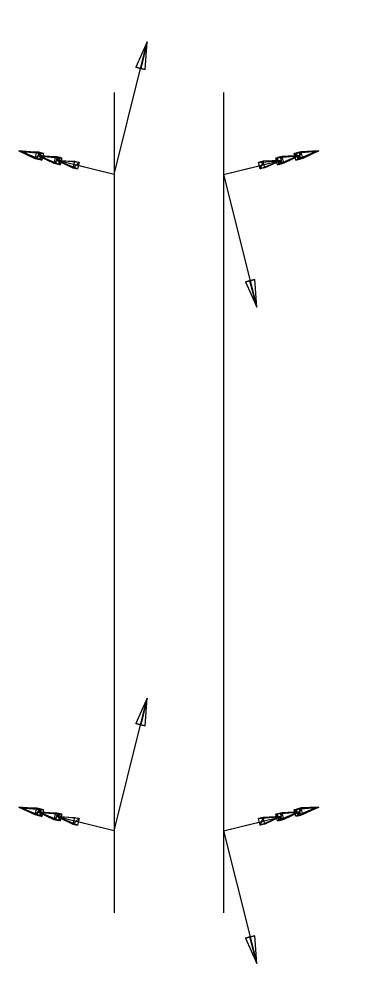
# Model space of a CAD drawing. Header units: millimetres. Extents: x -12912 to 13, y -109 to 280.
# Drawn here: x -2393.9 to -2369.7, y -33.7 to 35.4 of the extents above; entities that cross this region are included whole.
import ezdxf

# ---------------------------------------------------------------- set-up
doc = ezdxf.new("R2010")
doc.units = ezdxf.units.MM
doc.layers.add('AutoDetect_31_15', color=1, linetype='Continuous')
doc.layers.add('AutoDetect_32_16', color=1, linetype='Continuous')

# ---------------------------------------------------------------- blocks, each defined once
blk = doc.blocks.new('Kontrollpunkt')
at = {"color": 0}
for q in [(0, 6), (8, 0), (0, 0, 4)]:
    blk.add_line((0, 0), q, dxfattribs=at)
for points in [[(0.25, 8, -0.25), (-0.25, 8, -0.25), (-0.25, 8, 0.25), (0, 10, 0), (-0.25, 8, -0.25), (0.25, 8, 0.25), (0, 10, 0), (0.25, 8, -0.25), (0.25, 8, 0.25), (-0.25, 8, 0.25)], [(0.25, 6, -0.25), (-0.25, 6, -0.25), (-0.25, 6, 0.25), (0, 8, 0), (-0.25, 6, -0.25), (0.25, 6, 0.25), (0, 8, 0), (0.25, 6, -0.25), (0.25, 6, 0.25), (-0.25, 6, 0.25)], [(0.25, 0.25, 4), (-0.25, 0.25, 4), (-0.25, -0.25, 4), (0, 0, 6), (-0.25, 0.25, 4), (0.25, -0.25, 4), (0, 0, 6), (0.25, 0.25, 4), (0.25, -0.25, 4), (-0.25, -0.25, 4)], [(0.25, 0.25, 6), (-0.25, 0.25, 6), (-0.25, -0.25, 6), (0, 0, 8), (-0.25, 0.25, 6), (0.25, -0.25, 6), (0, 0, 8), (0.25, 0.25, 6), (0.25, -0.25, 6), (-0.25, -0.25, 6)], [(0.25, 0.25, 8), (-0.25, 0.25, 8), (-0.25, -0.25, 8), (0, 0, 10), (-0.25, 0.25, 8), (0.25, -0.25, 8), (0, 0, 10), (0.25, 0.25, 8), (0.25, -0.25, 8), (-0.25, -0.25, 8)], [(8, 0.25, -0.25), (8, 0.25, 0.25), (8, -0.25, 0.25), (10, 0, 0), (8, 0.25, 0.25), (8, -0.25, -0.25), (10, 0, 0), (8, 0.25, -0.25), (8, -0.25, -0.25), (8, -0.25, 0.25)]]:
    blk.add_polyline3d(points, dxfattribs=at)

msp = doc.modelspace()

# ---------------------------------------------------------------- linework, layer by layer
at = {"layer": 'AutoDetect_31_15', "color": 1}
msp.add_line((-2378.905, 30, -260), (-2378.905, -30, -260), dxfattribs=at)
at = {"layer": 'AutoDetect_32_16', "color": 1}
msp.add_line((-2386.905, 30, -260), (-2386.905, -30, -260), dxfattribs=at)

# ---------------------------------------------------------------- block references
at = {"layer": 'AutoDetect_31_15', "color": 1, "extrusion": (0.696364, 0.173648, 0.696364), "rotation": 180}
for p in [(598.874, 1416.721, -1833.471), (552.301, 1424.808, -1841.807)]:
    msp.add_blockref('Kontrollpunkt', p, dxfattribs=at)
at = {"layer": 'AutoDetect_32_16', "color": 1, "extrusion": (-0.696364, 0.173648, 0.696364), "rotation": 180}
for p in [(554.236, -1803.411, 1485.269), (600.81, -1795.324, 1476.934)]:
    msp.add_blockref('Kontrollpunkt', p, dxfattribs=at)

doc.saveas('drawing.dxf')
